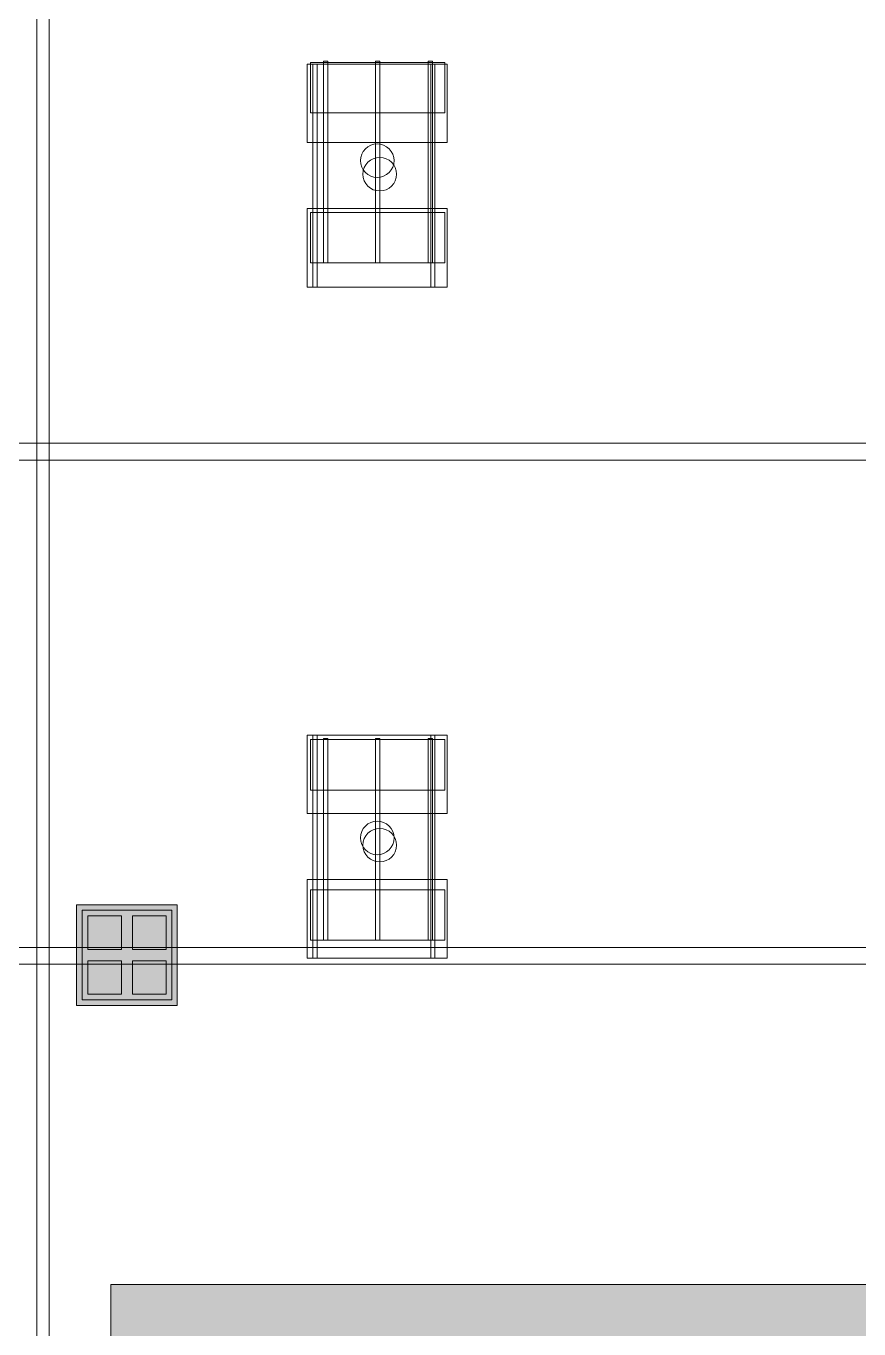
# Model space of a CAD drawing. Header units: inches. Extents: x -10671 to 1761, y -674 to 7170.
# Drawn here: x -3984.3 to -3686.8, y 964.8 to 1429.9 of the extents above; entities that cross this region are included whole.
import ezdxf

# ---------------------------------------------------------------- set-up
doc = ezdxf.new("R2010")
doc.units = ezdxf.units.IN
doc.header["$LTSCALE"] = 19.2
doc.header["$MEASUREMENT"] = 0
for name, color, linetype, lineweight, true_color in [('DWG-bldg-utility box', 3, 'Continuous', 18, 0x00ff00), ('PDF', 6, 'Continuous', 5, 0xff00ff), ('Venue-Airwall Closed', 7, 'Continuous', 5, 0x000000), ('Venue-NO HANG ZONE', 7, 'Continuous', 15, 0xdd0000), ('Venue-Rigging Steel-High', 7, 'Continuous', 5, 0x800000)]:
    doc.layers.add(name, color=color, linetype=linetype, lineweight=lineweight, true_color=true_color)
doc.layers.add('Venue-Ceiling-Lights', color=7, linetype='Continuous', lineweight=5)
doc.layers.add('Venue-Floor Pockets', color=7, linetype='Continuous', lineweight=5)

# ---------------------------------------------------------------- blocks, each defined once
blk = doc.blocks.new('FLOORBOX')
at = {"layer": 'Venue-Floor Pockets', "linetype": 'Continuous', "lineweight": 0, "true_color": 0xaaaaaa}
blk.add_hatch(color=253, dxfattribs=at).paths.add_polyline_path([(-18, 18), (18, 18), (18, -18), (-18, -18)])
at = {"layer": 'Venue-Floor Pockets', "linetype": 'Continuous', "lineweight": 0, "true_color": 0xbbbbbb}
blk.add_hatch(color=9, dxfattribs=at).paths.add_polyline_path([(-16, 16), (16, 16), (16, -16), (-16, -16)])
at = {"layer": 'Venue-Floor Pockets', "linetype": 'Continuous', "lineweight": 0, "true_color": 0xdddddd}
for points in [[(-14, 14), (-2, 14), (-2, 2), (-14, 2)], [(2, 14), (14, 14), (14, 2), (2, 2)], [(-14, -2), (-2, -2), (-2, -14), (-14, -14)], [(2, -2), (14, -2), (14, -14), (2, -14)]]:
    blk.add_hatch(color=254, dxfattribs=at).paths.add_polyline_path(points)
at = {"layer": 'Venue-Floor Pockets', "color": 7, "linetype": 'Continuous', "lineweight": 5, "flags": 128}
for points in [[(-18, 18), (18, 18), (18, -18), (-18, -18)], [(-16, 16), (16, 16), (16, -16), (-16, -16)], [(-14, 14), (-2, 14), (-2, 2), (-14, 2)], [(2, 14), (14, 14), (14, 2), (2, 2)], [(-14, -2), (-2, -2), (-2, -14), (-14, -14)], [(2, -2), (14, -2), (14, -14), (2, -14)]]:
    blk.add_lwpolyline(points, close=True, dxfattribs=at)
blk = doc.blocks.new('Group-1871-1')
at = {"layer": 'PDF'}
for points, invisible_edges in [([(-3864.86, 1381.89, 398), (-3863.1, 1386.13, 398), (-3857.69, 1387.77, 398), (-3864.86, 1381.89, 398)], 15), ([(-3864.86, 1381.89, 398), (-3857.69, 1387.77, 398), (-3852.97, 1383.06, 398), (-3864.86, 1381.89, 398)], 15), ([(-3857.69, 1387.77, 388), (-3863.1, 1386.13, 388), (-3864.86, 1381.89, 388), (-3857.69, 1387.77, 388)], 15), ([(-3864.86, 1381.89, 388), (-3852.97, 1383.06, 388), (-3857.69, 1387.77, 388), (-3864.86, 1381.89, 388)], 15), ([(-3864.86, 1381.89, 398), (-3864.4, 1384.18, 398), (-3863.1, 1386.13, 398), (-3864.86, 1381.89, 398)], 15), ([(-3863.1, 1386.13, 388), (-3864.4, 1384.18, 388), (-3864.86, 1381.89, 388), (-3863.1, 1386.13, 388)], 15), ([(-3864.4, 1384.18, 398), (-3863.85, 1385.22, 398), (-3863.1, 1386.13, 398), (-3864.4, 1384.18, 398)], 12), ([(-3863.1, 1386.13, 388), (-3863.85, 1385.22, 388), (-3864.4, 1384.18, 388), (-3863.1, 1386.13, 388)], 12), ([(-3863.1, 1386.13, 398), (-3861.15, 1387.43, 398), (-3857.69, 1387.77, 398), (-3863.1, 1386.13, 398)], 15), ([(-3857.69, 1387.77, 388), (-3861.15, 1387.43, 388), (-3863.1, 1386.13, 388), (-3857.69, 1387.77, 388)], 15), ([(-3863.1, 1386.13, 398), (-3862.19, 1386.88, 398), (-3861.15, 1387.43, 398), (-3863.1, 1386.13, 398)], 12), ([(-3861.15, 1387.43, 388), (-3862.19, 1386.88, 388), (-3863.1, 1386.13, 388), (-3861.15, 1387.43, 388)], 12), ([(-3861.15, 1387.43, 398), (-3860.03, 1387.77, 398), (-3857.69, 1387.77, 398), (-3861.15, 1387.43, 398)], 14), ([(-3857.69, 1387.77, 388), (-3860.03, 1387.77, 388), (-3861.15, 1387.43, 388), (-3857.69, 1387.77, 388)], 13), ([(-3860.03, 1387.77, 398), (-3858.86, 1387.89, 398), (-3857.69, 1387.77, 398), (-3860.03, 1387.77, 398)], 12), ([(-3857.69, 1387.77, 388), (-3858.86, 1387.89, 388), (-3860.03, 1387.77, 388), (-3857.69, 1387.77, 388)], 12), ([(-3857.69, 1387.77, 398), (-3856.56, 1387.43, 398), (-3855.52, 1386.88, 398), (-3857.69, 1387.77, 398)], 12), ([(-3857.69, 1387.77, 398), (-3855.52, 1386.88, 398), (-3852.97, 1383.06, 398), (-3857.69, 1387.77, 398)], 15), ([(-3855.52, 1386.88, 388), (-3856.56, 1387.43, 388), (-3857.69, 1387.77, 388), (-3855.52, 1386.88, 388)], 12), ([(-3852.97, 1383.06, 388), (-3855.52, 1386.88, 388), (-3857.69, 1387.77, 388), (-3852.97, 1383.06, 388)], 15), ([(-3855.52, 1386.88, 398), (-3854.61, 1386.13, 398), (-3853.87, 1385.22, 398), (-3855.52, 1386.88, 398)], 12), ([(-3855.52, 1386.88, 398), (-3853.87, 1385.22, 398), (-3852.97, 1383.06, 398), (-3855.52, 1386.88, 398)], 15), ([(-3853.87, 1385.22, 388), (-3854.61, 1386.13, 388), (-3855.52, 1386.88, 388), (-3853.87, 1385.22, 388)], 12), ([(-3852.97, 1383.06, 388), (-3853.87, 1385.22, 388), (-3855.52, 1386.88, 388), (-3852.97, 1383.06, 388)], 15), ([(-3864.86, 1381.89, 398), (-3864.74, 1383.06, 398), (-3864.4, 1384.18, 398), (-3864.86, 1381.89, 398)], 12), ([(-3864.4, 1384.18, 388), (-3864.74, 1383.06, 388), (-3864.86, 1381.89, 388), (-3864.4, 1384.18, 388)], 12), ([(-3852.97, 1383.06, 398), (-3860.03, 1376, 398), (-3864.86, 1381.89, 398), (-3852.97, 1383.06, 398)], 15), ([(-3864.86, 1381.89, 388), (-3860.03, 1376, 388), (-3852.97, 1383.06, 388), (-3864.86, 1381.89, 388)], 15), ([(-3864.4, 1379.59, 398), (-3864.74, 1380.72, 398), (-3864.86, 1381.89, 398), (-3864.4, 1379.59, 398)], 12), ([(-3863.1, 1377.65, 398), (-3864.4, 1379.59, 398), (-3864.86, 1381.89, 398), (-3863.1, 1377.65, 398)], 15), ([(-3860.03, 1376, 398), (-3863.1, 1377.65, 398), (-3864.86, 1381.89, 398), (-3860.03, 1376, 398)], 15), ([(-3864.86, 1381.89, 388), (-3864.74, 1380.72, 388), (-3864.4, 1379.59, 388), (-3864.86, 1381.89, 388)], 12), ([(-3864.86, 1381.89, 388), (-3864.4, 1379.59, 388), (-3863.1, 1377.65, 388), (-3864.86, 1381.89, 388)], 15), ([(-3864.86, 1381.89, 388), (-3863.1, 1377.65, 388), (-3860.03, 1376, 388), (-3864.86, 1381.89, 388)], 15), ([(-3852.97, 1383.06, 398), (-3853.87, 1378.56, 398), (-3860.03, 1376, 398), (-3852.97, 1383.06, 398)], 15), ([(-3860.03, 1376, 388), (-3853.87, 1378.56, 388), (-3852.97, 1383.06, 388), (-3860.03, 1376, 388)], 15), ([(-3853.87, 1385.22, 398), (-3853.31, 1384.18, 398), (-3852.97, 1383.06, 398), (-3853.87, 1385.22, 398)], 12), ([(-3852.97, 1383.06, 388), (-3853.31, 1384.18, 388), (-3853.87, 1385.22, 388), (-3852.97, 1383.06, 388)], 12), ([(-3852.97, 1383.06, 398), (-3852.97, 1380.72, 398), (-3853.87, 1378.56, 398), (-3852.97, 1383.06, 398)], 15), ([(-3853.87, 1378.56, 388), (-3852.97, 1380.72, 388), (-3852.97, 1383.06, 388), (-3853.87, 1378.56, 388)], 15), ([(-3852.97, 1383.06, 398), (-3852.86, 1381.89, 398), (-3852.97, 1380.72, 398), (-3852.97, 1383.06, 398)], 12), ([(-3852.97, 1380.72, 388), (-3852.86, 1381.89, 388), (-3852.97, 1383.06, 388), (-3852.97, 1380.72, 388)], 12), ([(-3863.1, 1377.65, 398), (-3863.85, 1378.56, 398), (-3864.4, 1379.59, 398), (-3863.1, 1377.65, 398)], 12), ([(-3864.4, 1379.59, 388), (-3863.85, 1378.56, 388), (-3863.1, 1377.65, 388), (-3864.4, 1379.59, 388)], 12), ([(-3860.03, 1376, 398), (-3862.19, 1376.9, 398), (-3863.1, 1377.65, 398), (-3860.03, 1376, 398)], 13), ([(-3863.1, 1377.65, 388), (-3862.19, 1376.9, 388), (-3860.03, 1376, 388), (-3863.1, 1377.65, 388)], 14), ([(-3860.03, 1376, 398), (-3861.15, 1376.35, 398), (-3862.19, 1376.9, 398), (-3860.03, 1376, 398)], 12), ([(-3862.19, 1376.9, 388), (-3861.15, 1376.35, 388), (-3860.03, 1376, 388), (-3862.19, 1376.9, 388)], 12), ([(-3853.87, 1378.56, 398), (-3855.52, 1376.9, 398), (-3860.03, 1376, 398), (-3853.87, 1378.56, 398)], 15), ([(-3860.03, 1376, 388), (-3855.52, 1376.9, 388), (-3853.87, 1378.56, 388), (-3860.03, 1376, 388)], 15), ([(-3855.52, 1376.9, 398), (-3857.69, 1376, 398), (-3860.03, 1376, 398), (-3855.52, 1376.9, 398)], 15), ([(-3860.03, 1376, 388), (-3857.69, 1376, 388), (-3855.52, 1376.9, 388), (-3860.03, 1376, 388)], 15), ([(-3855.52, 1376.9, 398), (-3856.56, 1376.35, 398), (-3857.69, 1376, 398), (-3855.52, 1376.9, 398)], 12), ([(-3857.69, 1376, 388), (-3856.56, 1376.35, 388), (-3855.52, 1376.9, 388), (-3857.69, 1376, 388)], 12), ([(-3853.87, 1378.56, 398), (-3854.61, 1377.65, 398), (-3855.52, 1376.9, 398), (-3853.87, 1378.56, 398)], 12), ([(-3855.52, 1376.9, 388), (-3854.61, 1377.65, 388), (-3853.87, 1378.56, 388), (-3855.52, 1376.9, 388)], 12), ([(-3852.97, 1380.72, 398), (-3853.31, 1379.59, 398), (-3853.87, 1378.56, 398), (-3852.97, 1380.72, 398)], 12), ([(-3853.87, 1378.56, 388), (-3853.31, 1379.59, 388), (-3852.97, 1380.72, 388), (-3853.87, 1378.56, 388)], 12), ([(-3857.69, 1376, 398), (-3858.86, 1375.89, 398), (-3860.03, 1376, 398), (-3857.69, 1376, 398)], 12), ([(-3860.03, 1376, 388), (-3858.86, 1375.89, 388), (-3857.69, 1376, 388), (-3860.03, 1376, 388)], 12)]:
    blk.add_3dface(points, dxfattribs=dict(at, invisible_edges=invisible_edges))
for points in [[(-3863.85, 1385.22, 388), (-3863.85, 1385.22, 398), (-3863.1, 1386.13, 398), (-3863.1, 1386.13, 388)], [(-3863.1, 1386.13, 388), (-3863.1, 1386.13, 398), (-3862.19, 1386.88, 398), (-3862.19, 1386.88, 388)], [(-3862.19, 1386.88, 388), (-3862.19, 1386.88, 398), (-3861.15, 1387.43, 398), (-3861.15, 1387.43, 388)], [(-3861.15, 1387.43, 388), (-3861.15, 1387.43, 398), (-3860.03, 1387.77, 398), (-3860.03, 1387.77, 388)], [(-3860.03, 1387.77, 388), (-3860.03, 1387.77, 398), (-3858.86, 1387.89, 398), (-3858.86, 1387.89, 388)], [(-3858.86, 1387.89, 388), (-3858.86, 1387.89, 398), (-3857.69, 1387.77, 398), (-3857.69, 1387.77, 388)], [(-3857.69, 1387.77, 388), (-3857.69, 1387.77, 398), (-3856.56, 1387.43, 398), (-3856.56, 1387.43, 388)], [(-3856.56, 1387.43, 388), (-3856.56, 1387.43, 398), (-3855.52, 1386.88, 398), (-3855.52, 1386.88, 388)], [(-3855.52, 1386.88, 388), (-3855.52, 1386.88, 398), (-3854.61, 1386.13, 398), (-3854.61, 1386.13, 388)], [(-3854.61, 1386.13, 388), (-3854.61, 1386.13, 398), (-3853.87, 1385.22, 398), (-3853.87, 1385.22, 388)], [(-3864.86, 1381.89, 388), (-3864.86, 1381.89, 398), (-3864.74, 1383.06, 398), (-3864.74, 1383.06, 388)], [(-3864.74, 1380.72, 388), (-3864.74, 1380.72, 398), (-3864.86, 1381.89, 398), (-3864.86, 1381.89, 388)], [(-3864.74, 1383.06, 388), (-3864.74, 1383.06, 398), (-3864.4, 1384.18, 398), (-3864.4, 1384.18, 388)], [(-3864.4, 1384.18, 388), (-3864.4, 1384.18, 398), (-3863.85, 1385.22, 398), (-3863.85, 1385.22, 388)], [(-3853.87, 1385.22, 388), (-3853.87, 1385.22, 398), (-3853.31, 1384.18, 398), (-3853.31, 1384.18, 388)], [(-3853.31, 1384.18, 388), (-3853.31, 1384.18, 398), (-3852.97, 1383.06, 398), (-3852.97, 1383.06, 388)], [(-3852.97, 1383.06, 388), (-3852.97, 1383.06, 398), (-3852.86, 1381.89, 398), (-3852.86, 1381.89, 388)], [(-3852.86, 1381.89, 388), (-3852.86, 1381.89, 398), (-3852.97, 1380.72, 398), (-3852.97, 1380.72, 388)], [(-3864.4, 1379.59, 388), (-3864.4, 1379.59, 398), (-3864.74, 1380.72, 398), (-3864.74, 1380.72, 388)], [(-3863.85, 1378.56, 388), (-3863.85, 1378.56, 398), (-3864.4, 1379.59, 398), (-3864.4, 1379.59, 388)], [(-3863.1, 1377.65, 388), (-3863.1, 1377.65, 398), (-3863.85, 1378.56, 398), (-3863.85, 1378.56, 388)], [(-3862.19, 1376.9, 388), (-3862.19, 1376.9, 398), (-3863.1, 1377.65, 398), (-3863.1, 1377.65, 388)], [(-3861.15, 1376.35, 388), (-3861.15, 1376.35, 398), (-3862.19, 1376.9, 398), (-3862.19, 1376.9, 388)], [(-3855.52, 1376.9, 388), (-3855.52, 1376.9, 398), (-3856.56, 1376.35, 398), (-3856.56, 1376.35, 388)], [(-3854.61, 1377.65, 388), (-3854.61, 1377.65, 398), (-3855.52, 1376.9, 398), (-3855.52, 1376.9, 388)], [(-3853.87, 1378.56, 388), (-3853.87, 1378.56, 398), (-3854.61, 1377.65, 398), (-3854.61, 1377.65, 388)], [(-3853.31, 1379.59, 388), (-3853.31, 1379.59, 398), (-3853.87, 1378.56, 398), (-3853.87, 1378.56, 388)], [(-3852.97, 1380.72, 388), (-3852.97, 1380.72, 398), (-3853.31, 1379.59, 398), (-3853.31, 1379.59, 388)], [(-3860.03, 1376, 388), (-3860.03, 1376, 398), (-3861.15, 1376.35, 398), (-3861.15, 1376.35, 388)], [(-3858.86, 1375.89, 388), (-3858.86, 1375.89, 398), (-3860.03, 1376, 398), (-3860.03, 1376, 388)], [(-3857.69, 1376, 388), (-3857.69, 1376, 398), (-3858.86, 1375.89, 398), (-3858.86, 1375.89, 388)], [(-3856.56, 1376.35, 388), (-3856.56, 1376.35, 398), (-3857.69, 1376, 398), (-3857.69, 1376, 388)]]:
    blk.add_3dface(points, dxfattribs=at)
blk = doc.blocks.new('Group-1872-1')
at = {"layer": 'PDF'}
for points in [[(-3882.73, 1416.99, 393.91), (-3882.73, 1416.99, 397.91), (-3834.73, 1416.99, 397.91), (-3834.73, 1416.99, 393.91)], [(-3882.73, 1398.99, 393.91), (-3882.73, 1398.99, 397.91), (-3882.73, 1416.99, 397.91), (-3882.73, 1416.99, 393.91)], [(-3834.73, 1416.99, 397.91), (-3882.73, 1416.99, 397.91), (-3882.73, 1398.99, 397.91), (-3834.73, 1398.99, 397.91)], [(-3834.73, 1398.99, 393.91), (-3882.73, 1398.99, 393.91), (-3882.73, 1416.99, 393.91), (-3834.73, 1416.99, 393.91)], [(-3834.73, 1416.99, 393.91), (-3834.73, 1416.99, 397.91), (-3834.73, 1398.99, 397.91), (-3834.73, 1398.99, 393.91)], [(-3834.73, 1398.99, 393.91), (-3834.73, 1398.99, 397.91), (-3882.73, 1398.99, 397.91), (-3882.73, 1398.99, 393.91)]]:
    blk.add_3dface(points, dxfattribs=at)
blk = doc.blocks.new('Group-1873-1')
at = {"layer": 'PDF'}
for points in [[(-3840.63, 1417.39, 397.97), (-3840.63, 1417.39, 398.97), (-3839.13, 1417.39, 398.97), (-3839.13, 1417.39, 397.97)], [(-3840.63, 1345.39, 397.97), (-3840.63, 1345.39, 398.97), (-3840.63, 1417.39, 398.97), (-3840.63, 1417.39, 397.97)], [(-3839.13, 1417.39, 398.97), (-3840.63, 1417.39, 398.97), (-3840.63, 1345.39, 398.97), (-3839.13, 1345.39, 398.97)], [(-3839.13, 1345.39, 397.97), (-3840.63, 1345.39, 397.97), (-3840.63, 1417.39, 397.97), (-3839.13, 1417.39, 397.97)], [(-3839.13, 1417.39, 397.97), (-3839.13, 1417.39, 398.97), (-3839.13, 1345.39, 398.97), (-3839.13, 1345.39, 397.97)], [(-3839.13, 1345.39, 397.97), (-3839.13, 1345.39, 398.97), (-3840.63, 1345.39, 398.97), (-3840.63, 1345.39, 397.97)]]:
    blk.add_3dface(points, dxfattribs=at)
blk = doc.blocks.new('Group-1874-1')
at = {"layer": 'PDF'}
for points in [[(-3859.45, 1417.39, 397.97), (-3859.45, 1417.39, 398.97), (-3857.95, 1417.39, 398.97), (-3857.95, 1417.39, 397.97)], [(-3859.45, 1345.39, 397.97), (-3859.45, 1345.39, 398.97), (-3859.45, 1417.39, 398.97), (-3859.45, 1417.39, 397.97)], [(-3857.95, 1417.39, 398.97), (-3859.45, 1417.39, 398.97), (-3859.45, 1345.39, 398.97), (-3857.95, 1345.39, 398.97)], [(-3857.95, 1345.39, 397.97), (-3859.45, 1345.39, 397.97), (-3859.45, 1417.39, 397.97), (-3857.95, 1417.39, 397.97)], [(-3857.95, 1417.39, 397.97), (-3857.95, 1417.39, 398.97), (-3857.95, 1345.39, 398.97), (-3857.95, 1345.39, 397.97)], [(-3857.95, 1345.39, 397.97), (-3857.95, 1345.39, 398.97), (-3859.45, 1345.39, 398.97), (-3859.45, 1345.39, 397.97)]]:
    blk.add_3dface(points, dxfattribs=at)
blk = doc.blocks.new('Group-1875-1')
at = {"layer": 'PDF'}
for points in [[(-3878.04, 1417.39, 397.97), (-3878.04, 1417.39, 398.97), (-3876.54, 1417.39, 398.97), (-3876.54, 1417.39, 397.97)], [(-3878.04, 1345.39, 397.97), (-3878.04, 1345.39, 398.97), (-3878.04, 1417.39, 398.97), (-3878.04, 1417.39, 397.97)], [(-3876.54, 1417.39, 398.97), (-3878.04, 1417.39, 398.97), (-3878.04, 1345.39, 398.97), (-3876.54, 1345.39, 398.97)], [(-3876.54, 1345.39, 397.97), (-3878.04, 1345.39, 397.97), (-3878.04, 1417.39, 397.97), (-3876.54, 1417.39, 397.97)], [(-3876.54, 1417.39, 397.97), (-3876.54, 1417.39, 398.97), (-3876.54, 1345.39, 398.97), (-3876.54, 1345.39, 397.97)], [(-3876.54, 1345.39, 397.97), (-3876.54, 1345.39, 398.97), (-3878.04, 1345.39, 398.97), (-3878.04, 1345.39, 397.97)]]:
    blk.add_3dface(points, dxfattribs=at)
blk = doc.blocks.new('Group-1876-1')
at = {"layer": 'PDF'}
for points in [[(-3882.73, 1363.36, 393.91), (-3882.73, 1363.36, 397.91), (-3834.73, 1363.36, 397.91), (-3834.73, 1363.36, 393.91)], [(-3882.73, 1345.36, 393.91), (-3882.73, 1345.36, 397.91), (-3882.73, 1363.36, 397.91), (-3882.73, 1363.36, 393.91)], [(-3834.73, 1363.36, 397.91), (-3882.73, 1363.36, 397.91), (-3882.73, 1345.36, 397.91), (-3834.73, 1345.36, 397.91)], [(-3834.73, 1345.36, 393.91), (-3882.73, 1345.36, 393.91), (-3882.73, 1363.36, 393.91), (-3834.73, 1363.36, 393.91)], [(-3834.73, 1363.36, 393.91), (-3834.73, 1363.36, 397.91), (-3834.73, 1345.36, 397.91), (-3834.73, 1345.36, 393.91)], [(-3834.73, 1345.36, 393.91), (-3834.73, 1345.36, 397.91), (-3882.73, 1345.36, 397.91), (-3882.73, 1345.36, 393.91)]]:
    blk.add_3dface(points, dxfattribs=at)
blk = doc.blocks.new('Group-1877-1')
at = {"layer": 'PDF'}
for name in ['Group-1872-1', 'Group-1875-1', 'Group-1874-1', 'Group-1873-1', 'Group-1871-1', 'Group-1876-1']:
    blk.add_blockref(name, (0, 0), dxfattribs=at)
blk = doc.blocks.new('Group-1878-1')
at = {"layer": 'PDF'}
for points, invisible_edges in [([(-3864.74, 1141.29, 398), (-3863.1, 1144.36, 398), (-3861.15, 1145.66, 398), (-3864.74, 1141.29, 398)], 15), ([(-3863.1, 1135.88, 398), (-3864.74, 1141.29, 398), (-3861.15, 1145.66, 398), (-3863.1, 1135.88, 398)], 15), ([(-3864.74, 1141.29, 398), (-3863.85, 1143.45, 398), (-3863.1, 1144.36, 398), (-3864.74, 1141.29, 398)], 13), ([(-3863.1, 1144.36, 388), (-3863.85, 1143.45, 388), (-3864.74, 1141.29, 388), (-3863.1, 1144.36, 388)], 14), ([(-3863.1, 1144.36, 388), (-3864.74, 1141.29, 388), (-3864.74, 1138.95, 388), (-3863.1, 1144.36, 388)], 15), ([(-3863.1, 1144.36, 388), (-3864.74, 1138.95, 388), (-3861.15, 1134.58, 388), (-3863.1, 1144.36, 388)], 15), ([(-3860.03, 1146, 388), (-3861.15, 1145.66, 388), (-3863.1, 1144.36, 388), (-3860.03, 1146, 388)], 14), ([(-3856.56, 1145.66, 388), (-3860.03, 1146, 388), (-3863.1, 1144.36, 388), (-3856.56, 1145.66, 388)], 15), ([(-3863.1, 1144.36, 398), (-3862.19, 1145.11, 398), (-3861.15, 1145.66, 398), (-3863.1, 1144.36, 398)], 12), ([(-3861.15, 1145.66, 398), (-3856.56, 1134.58, 398), (-3863.1, 1135.88, 398), (-3861.15, 1145.66, 398)], 15), ([(-3861.15, 1145.66, 388), (-3862.19, 1145.11, 388), (-3863.1, 1144.36, 388), (-3861.15, 1145.66, 388)], 12), ([(-3861.15, 1134.58, 388), (-3856.56, 1145.66, 388), (-3863.1, 1144.36, 388), (-3861.15, 1134.58, 388)], 15), ([(-3861.15, 1145.66, 398), (-3860.03, 1146, 398), (-3857.69, 1146, 398), (-3861.15, 1145.66, 398)], 14), ([(-3861.15, 1145.66, 398), (-3857.69, 1146, 398), (-3854.61, 1144.36, 398), (-3861.15, 1145.66, 398)], 15), ([(-3861.15, 1145.66, 398), (-3854.61, 1144.36, 398), (-3856.56, 1134.58, 398), (-3861.15, 1145.66, 398)], 15), ([(-3861.15, 1134.58, 388), (-3854.61, 1135.88, 388), (-3856.56, 1145.66, 388), (-3861.15, 1134.58, 388)], 15), ([(-3860.03, 1146, 398), (-3858.86, 1146.12, 398), (-3857.69, 1146, 398), (-3860.03, 1146, 398)], 12), ([(-3857.69, 1146, 388), (-3858.86, 1146.12, 388), (-3860.03, 1146, 388), (-3857.69, 1146, 388)], 12), ([(-3856.56, 1145.66, 388), (-3857.69, 1146, 388), (-3860.03, 1146, 388), (-3856.56, 1145.66, 388)], 14), ([(-3857.69, 1146, 398), (-3856.56, 1145.66, 398), (-3854.61, 1144.36, 398), (-3857.69, 1146, 398)], 14), ([(-3856.56, 1145.66, 398), (-3855.52, 1145.11, 398), (-3854.61, 1144.36, 398), (-3856.56, 1145.66, 398)], 12), ([(-3854.61, 1144.36, 388), (-3855.52, 1145.11, 388), (-3856.56, 1145.66, 388), (-3854.61, 1144.36, 388)], 12), ([(-3852.97, 1141.29, 388), (-3854.61, 1144.36, 388), (-3856.56, 1145.66, 388), (-3852.97, 1141.29, 388)], 15), ([(-3854.61, 1135.88, 388), (-3852.97, 1141.29, 388), (-3856.56, 1145.66, 388), (-3854.61, 1135.88, 388)], 15), ([(-3854.61, 1144.36, 398), (-3852.97, 1138.95, 398), (-3856.56, 1134.58, 398), (-3854.61, 1144.36, 398)], 15), ([(-3854.61, 1144.36, 398), (-3853.87, 1143.45, 398), (-3852.97, 1141.29, 398), (-3854.61, 1144.36, 398)], 14), ([(-3854.61, 1144.36, 398), (-3852.97, 1141.29, 398), (-3852.97, 1138.95, 398), (-3854.61, 1144.36, 398)], 15), ([(-3852.97, 1141.29, 388), (-3853.87, 1143.45, 388), (-3854.61, 1144.36, 388), (-3852.97, 1141.29, 388)], 13), ([(-3864.74, 1138.95, 398), (-3864.86, 1140.12, 398), (-3864.74, 1141.29, 398), (-3864.74, 1138.95, 398)], 12), ([(-3864.74, 1141.29, 388), (-3864.86, 1140.12, 388), (-3864.74, 1138.95, 388), (-3864.74, 1141.29, 388)], 12), ([(-3864.74, 1141.29, 398), (-3864.4, 1142.42, 398), (-3863.85, 1143.45, 398), (-3864.74, 1141.29, 398)], 12), ([(-3863.85, 1143.45, 388), (-3864.4, 1142.42, 388), (-3864.74, 1141.29, 388), (-3863.85, 1143.45, 388)], 12), ([(-3863.1, 1135.88, 398), (-3864.74, 1138.95, 398), (-3864.74, 1141.29, 398), (-3863.1, 1135.88, 398)], 15), ([(-3854.61, 1135.88, 388), (-3852.97, 1138.95, 388), (-3852.97, 1141.29, 388), (-3854.61, 1135.88, 388)], 15), ([(-3853.87, 1143.45, 398), (-3853.31, 1142.42, 398), (-3852.97, 1141.29, 398), (-3853.87, 1143.45, 398)], 12), ([(-3852.97, 1141.29, 388), (-3853.31, 1142.42, 388), (-3853.87, 1143.45, 388), (-3852.97, 1141.29, 388)], 12), ([(-3852.97, 1141.29, 398), (-3852.86, 1140.12, 398), (-3852.97, 1138.95, 398), (-3852.97, 1141.29, 398)], 12), ([(-3852.97, 1138.95, 388), (-3852.86, 1140.12, 388), (-3852.97, 1141.29, 388), (-3852.97, 1138.95, 388)], 12), ([(-3863.85, 1136.79, 398), (-3864.4, 1137.82, 398), (-3864.74, 1138.95, 398), (-3863.85, 1136.79, 398)], 12), ([(-3863.1, 1135.88, 398), (-3863.85, 1136.79, 398), (-3864.74, 1138.95, 398), (-3863.1, 1135.88, 398)], 14), ([(-3864.74, 1138.95, 388), (-3864.4, 1137.82, 388), (-3863.85, 1136.79, 388), (-3864.74, 1138.95, 388)], 12), ([(-3864.74, 1138.95, 388), (-3863.85, 1136.79, 388), (-3863.1, 1135.88, 388), (-3864.74, 1138.95, 388)], 13), ([(-3864.74, 1138.95, 388), (-3863.1, 1135.88, 388), (-3861.15, 1134.58, 388), (-3864.74, 1138.95, 388)], 15), ([(-3861.15, 1134.58, 398), (-3862.19, 1135.13, 398), (-3863.1, 1135.88, 398), (-3861.15, 1134.58, 398)], 12), ([(-3860.03, 1134.24, 398), (-3861.15, 1134.58, 398), (-3863.1, 1135.88, 398), (-3860.03, 1134.24, 398)], 14), ([(-3856.56, 1134.58, 398), (-3860.03, 1134.24, 398), (-3863.1, 1135.88, 398), (-3856.56, 1134.58, 398)], 15), ([(-3863.1, 1135.88, 388), (-3862.19, 1135.13, 388), (-3861.15, 1134.58, 388), (-3863.1, 1135.88, 388)], 12), ([(-3861.15, 1134.58, 388), (-3857.69, 1134.24, 388), (-3854.61, 1135.88, 388), (-3861.15, 1134.58, 388)], 15), ([(-3857.69, 1134.24, 388), (-3856.56, 1134.58, 388), (-3854.61, 1135.88, 388), (-3857.69, 1134.24, 388)], 14), ([(-3852.97, 1138.95, 398), (-3854.61, 1135.88, 398), (-3856.56, 1134.58, 398), (-3852.97, 1138.95, 398)], 15), ([(-3854.61, 1135.88, 398), (-3855.52, 1135.13, 398), (-3856.56, 1134.58, 398), (-3854.61, 1135.88, 398)], 12), ([(-3856.56, 1134.58, 388), (-3855.52, 1135.13, 388), (-3854.61, 1135.88, 388), (-3856.56, 1134.58, 388)], 12), ([(-3852.97, 1138.95, 398), (-3853.87, 1136.79, 398), (-3854.61, 1135.88, 398), (-3852.97, 1138.95, 398)], 13), ([(-3854.61, 1135.88, 388), (-3853.87, 1136.79, 388), (-3852.97, 1138.95, 388), (-3854.61, 1135.88, 388)], 14), ([(-3852.97, 1138.95, 398), (-3853.31, 1137.82, 398), (-3853.87, 1136.79, 398), (-3852.97, 1138.95, 398)], 12), ([(-3853.87, 1136.79, 388), (-3853.31, 1137.82, 388), (-3852.97, 1138.95, 388), (-3853.87, 1136.79, 388)], 12), ([(-3861.15, 1134.58, 388), (-3860.03, 1134.24, 388), (-3857.69, 1134.24, 388), (-3861.15, 1134.58, 388)], 14), ([(-3856.56, 1134.58, 398), (-3857.69, 1134.24, 398), (-3860.03, 1134.24, 398), (-3856.56, 1134.58, 398)], 14), ([(-3857.69, 1134.24, 398), (-3858.86, 1134.12, 398), (-3860.03, 1134.24, 398), (-3857.69, 1134.24, 398)], 12), ([(-3860.03, 1134.24, 388), (-3858.86, 1134.12, 388), (-3857.69, 1134.24, 388), (-3860.03, 1134.24, 388)], 12)]:
    blk.add_3dface(points, dxfattribs=dict(at, invisible_edges=invisible_edges))
for points in [[(-3863.85, 1143.45, 388), (-3863.85, 1143.45, 398), (-3863.1, 1144.36, 398), (-3863.1, 1144.36, 388)], [(-3863.1, 1144.36, 388), (-3863.1, 1144.36, 398), (-3862.19, 1145.11, 398), (-3862.19, 1145.11, 388)], [(-3862.19, 1145.11, 388), (-3862.19, 1145.11, 398), (-3861.15, 1145.66, 398), (-3861.15, 1145.66, 388)], [(-3861.15, 1145.66, 388), (-3861.15, 1145.66, 398), (-3860.03, 1146, 398), (-3860.03, 1146, 388)], [(-3860.03, 1146, 388), (-3860.03, 1146, 398), (-3858.86, 1146.12, 398), (-3858.86, 1146.12, 388)], [(-3858.86, 1146.12, 388), (-3858.86, 1146.12, 398), (-3857.69, 1146, 398), (-3857.69, 1146, 388)], [(-3857.69, 1146, 388), (-3857.69, 1146, 398), (-3856.56, 1145.66, 398), (-3856.56, 1145.66, 388)], [(-3856.56, 1145.66, 388), (-3856.56, 1145.66, 398), (-3855.52, 1145.11, 398), (-3855.52, 1145.11, 388)], [(-3855.52, 1145.11, 388), (-3855.52, 1145.11, 398), (-3854.61, 1144.36, 398), (-3854.61, 1144.36, 388)], [(-3854.61, 1144.36, 388), (-3854.61, 1144.36, 398), (-3853.87, 1143.45, 398), (-3853.87, 1143.45, 388)], [(-3864.86, 1140.12, 388), (-3864.86, 1140.12, 398), (-3864.74, 1141.29, 398), (-3864.74, 1141.29, 388)], [(-3864.74, 1138.95, 388), (-3864.74, 1138.95, 398), (-3864.86, 1140.12, 398), (-3864.86, 1140.12, 388)], [(-3864.74, 1141.29, 388), (-3864.74, 1141.29, 398), (-3864.4, 1142.42, 398), (-3864.4, 1142.42, 388)], [(-3864.4, 1142.42, 388), (-3864.4, 1142.42, 398), (-3863.85, 1143.45, 398), (-3863.85, 1143.45, 388)], [(-3853.87, 1143.45, 388), (-3853.87, 1143.45, 398), (-3853.31, 1142.42, 398), (-3853.31, 1142.42, 388)], [(-3853.31, 1142.42, 388), (-3853.31, 1142.42, 398), (-3852.97, 1141.29, 398), (-3852.97, 1141.29, 388)], [(-3852.97, 1141.29, 388), (-3852.97, 1141.29, 398), (-3852.86, 1140.12, 398), (-3852.86, 1140.12, 388)], [(-3852.86, 1140.12, 388), (-3852.86, 1140.12, 398), (-3852.97, 1138.95, 398), (-3852.97, 1138.95, 388)], [(-3864.4, 1137.82, 388), (-3864.4, 1137.82, 398), (-3864.74, 1138.95, 398), (-3864.74, 1138.95, 388)], [(-3863.85, 1136.79, 388), (-3863.85, 1136.79, 398), (-3864.4, 1137.82, 398), (-3864.4, 1137.82, 388)], [(-3863.1, 1135.88, 388), (-3863.1, 1135.88, 398), (-3863.85, 1136.79, 398), (-3863.85, 1136.79, 388)], [(-3862.19, 1135.13, 388), (-3862.19, 1135.13, 398), (-3863.1, 1135.88, 398), (-3863.1, 1135.88, 388)], [(-3861.15, 1134.58, 388), (-3861.15, 1134.58, 398), (-3862.19, 1135.13, 398), (-3862.19, 1135.13, 388)], [(-3855.52, 1135.13, 388), (-3855.52, 1135.13, 398), (-3856.56, 1134.58, 398), (-3856.56, 1134.58, 388)], [(-3854.61, 1135.88, 388), (-3854.61, 1135.88, 398), (-3855.52, 1135.13, 398), (-3855.52, 1135.13, 388)], [(-3853.87, 1136.79, 388), (-3853.87, 1136.79, 398), (-3854.61, 1135.88, 398), (-3854.61, 1135.88, 388)], [(-3853.31, 1137.82, 388), (-3853.31, 1137.82, 398), (-3853.87, 1136.79, 398), (-3853.87, 1136.79, 388)], [(-3852.97, 1138.95, 388), (-3852.97, 1138.95, 398), (-3853.31, 1137.82, 398), (-3853.31, 1137.82, 388)], [(-3860.03, 1134.24, 388), (-3860.03, 1134.24, 398), (-3861.15, 1134.58, 398), (-3861.15, 1134.58, 388)], [(-3858.86, 1134.12, 388), (-3858.86, 1134.12, 398), (-3860.03, 1134.24, 398), (-3860.03, 1134.24, 388)], [(-3857.69, 1134.24, 388), (-3857.69, 1134.24, 398), (-3858.86, 1134.12, 398), (-3858.86, 1134.12, 388)], [(-3856.56, 1134.58, 388), (-3856.56, 1134.58, 398), (-3857.69, 1134.24, 398), (-3857.69, 1134.24, 388)]]:
    blk.add_3dface(points, dxfattribs=at)
blk = doc.blocks.new('Group-1879-1')
at = {"layer": 'PDF'}
for points in [[(-3882.73, 1175.22, 393.91), (-3882.73, 1175.22, 397.91), (-3834.73, 1175.22, 397.91), (-3834.73, 1175.22, 393.91)], [(-3882.73, 1157.22, 393.91), (-3882.73, 1157.22, 397.91), (-3882.73, 1175.22, 397.91), (-3882.73, 1175.22, 393.91)], [(-3834.73, 1175.22, 397.91), (-3882.73, 1175.22, 397.91), (-3882.73, 1157.22, 397.91), (-3834.73, 1157.22, 397.91)], [(-3834.73, 1157.22, 393.91), (-3882.73, 1157.22, 393.91), (-3882.73, 1175.22, 393.91), (-3834.73, 1175.22, 393.91)], [(-3834.73, 1175.22, 393.91), (-3834.73, 1175.22, 397.91), (-3834.73, 1157.22, 397.91), (-3834.73, 1157.22, 393.91)], [(-3834.73, 1157.22, 393.91), (-3834.73, 1157.22, 397.91), (-3882.73, 1157.22, 397.91), (-3882.73, 1157.22, 393.91)]]:
    blk.add_3dface(points, dxfattribs=at)
blk = doc.blocks.new('Group-1880-1')
at = {"layer": 'PDF'}
for points in [[(-3840.63, 1175.62, 397.97), (-3840.63, 1175.62, 398.97), (-3839.13, 1175.62, 398.97), (-3839.13, 1175.62, 397.97)], [(-3840.63, 1103.62, 397.97), (-3840.63, 1103.62, 398.97), (-3840.63, 1175.62, 398.97), (-3840.63, 1175.62, 397.97)], [(-3839.13, 1175.62, 398.97), (-3840.63, 1175.62, 398.97), (-3840.63, 1103.62, 398.97), (-3839.13, 1103.62, 398.97)], [(-3839.13, 1103.62, 397.97), (-3840.63, 1103.62, 397.97), (-3840.63, 1175.62, 397.97), (-3839.13, 1175.62, 397.97)], [(-3839.13, 1175.62, 397.97), (-3839.13, 1175.62, 398.97), (-3839.13, 1103.62, 398.97), (-3839.13, 1103.62, 397.97)], [(-3839.13, 1103.62, 397.97), (-3839.13, 1103.62, 398.97), (-3840.63, 1103.62, 398.97), (-3840.63, 1103.62, 397.97)]]:
    blk.add_3dface(points, dxfattribs=at)
blk = doc.blocks.new('Group-1881-1')
at = {"layer": 'PDF'}
for points in [[(-3859.45, 1175.62, 397.97), (-3859.45, 1175.62, 398.97), (-3857.95, 1175.62, 398.97), (-3857.95, 1175.62, 397.97)], [(-3859.45, 1103.62, 397.97), (-3859.45, 1103.62, 398.97), (-3859.45, 1175.62, 398.97), (-3859.45, 1175.62, 397.97)], [(-3857.95, 1175.62, 398.97), (-3859.45, 1175.62, 398.97), (-3859.45, 1103.62, 398.97), (-3857.95, 1103.62, 398.97)], [(-3857.95, 1103.62, 397.97), (-3859.45, 1103.62, 397.97), (-3859.45, 1175.62, 397.97), (-3857.95, 1175.62, 397.97)], [(-3857.95, 1175.62, 397.97), (-3857.95, 1175.62, 398.97), (-3857.95, 1103.62, 398.97), (-3857.95, 1103.62, 397.97)], [(-3857.95, 1103.62, 397.97), (-3857.95, 1103.62, 398.97), (-3859.45, 1103.62, 398.97), (-3859.45, 1103.62, 397.97)]]:
    blk.add_3dface(points, dxfattribs=at)
blk = doc.blocks.new('Group-1882-1')
at = {"layer": 'PDF'}
for points in [[(-3878.04, 1175.62, 397.97), (-3878.04, 1175.62, 398.97), (-3876.54, 1175.62, 398.97), (-3876.54, 1175.62, 397.97)], [(-3878.04, 1103.62, 397.97), (-3878.04, 1103.62, 398.97), (-3878.04, 1175.62, 398.97), (-3878.04, 1175.62, 397.97)], [(-3876.54, 1175.62, 398.97), (-3878.04, 1175.62, 398.97), (-3878.04, 1103.62, 398.97), (-3876.54, 1103.62, 398.97)], [(-3876.54, 1103.62, 397.97), (-3878.04, 1103.62, 397.97), (-3878.04, 1175.62, 397.97), (-3876.54, 1175.62, 397.97)], [(-3876.54, 1175.62, 397.97), (-3876.54, 1175.62, 398.97), (-3876.54, 1103.62, 398.97), (-3876.54, 1103.62, 397.97)], [(-3876.54, 1103.62, 397.97), (-3876.54, 1103.62, 398.97), (-3878.04, 1103.62, 398.97), (-3878.04, 1103.62, 397.97)]]:
    blk.add_3dface(points, dxfattribs=at)
blk = doc.blocks.new('Group-1883-1')
at = {"layer": 'PDF'}
for points in [[(-3882.73, 1121.59, 393.91), (-3882.73, 1121.59, 397.91), (-3834.73, 1121.59, 397.91), (-3834.73, 1121.59, 393.91)], [(-3882.73, 1103.59, 393.91), (-3882.73, 1103.59, 397.91), (-3882.73, 1121.59, 397.91), (-3882.73, 1121.59, 393.91)], [(-3834.73, 1121.59, 397.91), (-3882.73, 1121.59, 397.91), (-3882.73, 1103.59, 397.91), (-3834.73, 1103.59, 397.91)], [(-3834.73, 1103.59, 393.91), (-3882.73, 1103.59, 393.91), (-3882.73, 1121.59, 393.91), (-3834.73, 1121.59, 393.91)], [(-3834.73, 1121.59, 393.91), (-3834.73, 1121.59, 397.91), (-3834.73, 1103.59, 397.91), (-3834.73, 1103.59, 393.91)], [(-3834.73, 1103.59, 393.91), (-3834.73, 1103.59, 397.91), (-3882.73, 1103.59, 397.91), (-3882.73, 1103.59, 393.91)]]:
    blk.add_3dface(points, dxfattribs=at)
blk = doc.blocks.new('Group-1884-1')
at = {"layer": 'PDF'}
for name in ['Group-1879-1', 'Group-1882-1', 'Group-1881-1', 'Group-1880-1', 'Group-1878-1', 'Group-1883-1']:
    blk.add_blockref(name, (0, 0), dxfattribs=at)
blk = doc.blocks.new('Group-2759-1')
at = {"layer": 'Venue-Ceiling-Lights', "color": 7, "linetype": 'Continuous', "lineweight": 5, "flags": 128}
for points in [[(-3883.87, 1416.35), (-3833.87, 1416.35), (-3833.87, 1388.35), (-3883.87, 1388.35)], [(-3881.81, 1416.35), (-3880.31, 1416.35), (-3880.31, 1336.77), (-3881.81, 1336.77)], [(-3839.72, 1416.35), (-3838.22, 1416.35), (-3838.22, 1336.77), (-3839.72, 1336.77)], [(-3883.87, 1364.77), (-3833.87, 1364.77), (-3833.87, 1336.77), (-3883.87, 1336.77)]]:
    blk.add_lwpolyline(points, close=True, dxfattribs=at)
at = {"layer": 'Venue-Ceiling-Lights', "color": 7, "linetype": 'Continuous', "lineweight": 5}
blk.add_circle((-3857.95, 1377.06), 6, dxfattribs=at)
blk = doc.blocks.new('Group-2765-1')
at = {"layer": 'Venue-Ceiling-Lights', "color": 7, "linetype": 'Continuous', "lineweight": 5, "flags": 128}
for points in [[(-3883.87, 1176.82), (-3833.87, 1176.82), (-3833.87, 1148.82), (-3883.87, 1148.82)], [(-3881.81, 1176.82), (-3880.31, 1176.82), (-3880.31, 1097.23), (-3881.81, 1097.23)], [(-3839.72, 1176.82), (-3838.22, 1176.82), (-3838.22, 1097.23), (-3839.72, 1097.23)], [(-3883.87, 1125.23), (-3833.87, 1125.23), (-3833.87, 1097.23), (-3883.87, 1097.23)]]:
    blk.add_lwpolyline(points, close=True, dxfattribs=at)
at = {"layer": 'Venue-Ceiling-Lights', "color": 7, "linetype": 'Continuous', "lineweight": 5}
blk.add_circle((-3857.95, 1137.53), 6, dxfattribs=at)

msp = doc.modelspace()

# ---------------------------------------------------------------- hatches: boundary and pattern name
at = {"layer": 'Venue-NO HANG ZONE', "linetype": 'Continuous', "lineweight": 0}
msp.add_hatch(color=7, dxfattribs=at).paths.add_polyline_path([(-3953.98, 744.67), (-3953.98, 980.67), (-2693.98, 980.67), (-2693.98, 744.67)])

# ---------------------------------------------------------------- linework, layer by layer
at = {"layer": 'Venue-Airwall Closed'}
for p, q in [((-3980.5, 756.3), (-3980.5, 3963.29)), ((-3976, 756.3), (-3976, 3963.29))]:
    msp.add_line(p, q, dxfattribs=at)
at = {"layer": 'Venue-NO HANG ZONE', "flags": 128}
msp.add_lwpolyline([(-3953.98, 744.67), (-3953.98, 980.67), (-2693.98, 980.67), (-2693.98, 744.67)], close=True, dxfattribs=at)
at = {"layer": 'Venue-Rigging Steel-High'}
for p, q in [((-3974.72, 1281.02), (-6109.87, 1281.02)), ((-3975.08, 1281.02), (-2552.03, 1281.02)), ((-3974.72, 1275.02), (-6109.87, 1275.02)), ((-3975.08, 1275.02), (-2552.03, 1275.02)), ((-3974.72, 1101.02), (-6109.87, 1101.02)), ((-3975.08, 1101.02), (-2552.03, 1101.02)), ((-3974.72, 1095.02), (-6109.87, 1095.02)), ((-3975.08, 1095.02), (-2552.03, 1095.02))]:
    msp.add_line(p, q, dxfattribs=at)

# ---------------------------------------------------------------- block references
at = {"layer": 'DWG-bldg-utility box', "rotation": 90}
msp.add_blockref('FLOORBOX', (-3948.26, 1098.29), dxfattribs=at)
at = {"layer": 'PDF'}
for name in ['Group-1877-1', 'Group-1884-1']:
    msp.add_blockref(name, (0, 0), dxfattribs=at)
at = {"layer": 'Venue-Ceiling-Lights', "color": 7}
for name in ['Group-2759-1', 'Group-2765-1']:
    msp.add_blockref(name, (0, 0), dxfattribs=at)

doc.saveas('drawing.dxf')
